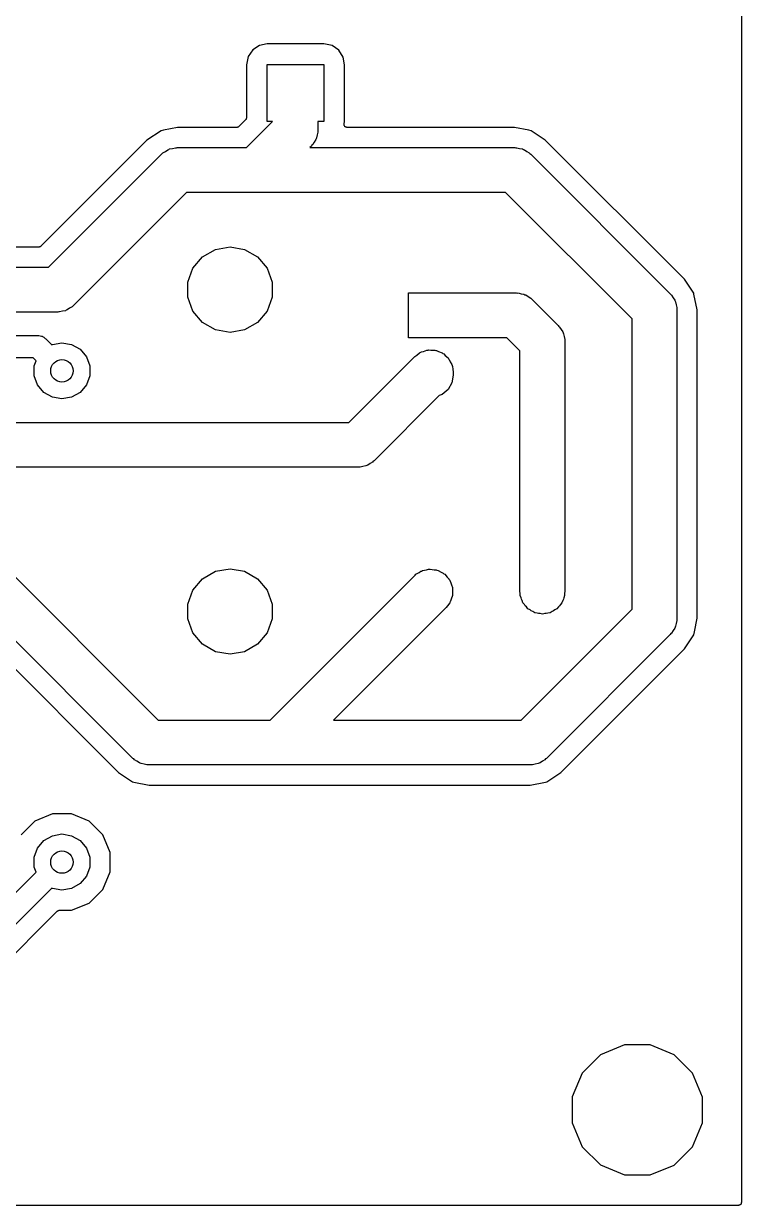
# Model space of a CAD drawing. Extents: x 38 to 133, y -144 to -38.
# Drawn here: x 101.3 to 133.3, y -143.7 to -91 of the extents above; entities that cross this region are included whole.
import ezdxf

# ---------------------------------------------------------------- set-up
doc = ezdxf.new("R2010")
doc.units = 0
doc.header["$MEASUREMENT"] = 0
doc.layers.add('BLACK', color=7, linetype='CONTINUOUS')

msp = doc.modelspace()

# ---------------------------------------------------------------- linework, layer by layer
at = {"layer": 'Black'}
for p, q in [((133.289, -38.6055), (133.289, -143.576)), ((111.5, -92.1763), (111.295, -92.4771)), ((111.807, -91.9788), (111.5, -92.1763)), ((112.152, -91.9139), (111.807, -91.9788)), ((114.667, -91.9139), (112.152, -91.9139)), ((115.037, -91.9888), (114.667, -91.9139)), ((115.337, -92.1943), (115.037, -91.9888)), ((115.535, -92.5013), (115.337, -92.1943)), ((111.295, -92.4771), (111.22, -92.8468)), ((115.6, -92.8459), (115.535, -92.5013)), ((111.22, -92.8468), (111.22, -95.2097)), ((112.14, -95.374), (112.14, -92.834)), ((112.14, -92.834), (114.68, -92.834)), ((114.68, -92.834), (114.68, -95.374)), ((115.6, -95.3613), (115.6, -92.8459)), ((111.182, -95.2995), (110.883, -95.5988)), ((111.186, -95.295), (111.182, -95.2995)), ((111.19, -95.2914), (111.186, -95.295)), ((111.198, -95.277), (111.19, -95.2914)), ((111.208, -95.2634), (111.198, -95.277)), ((111.209, -95.258), (111.208, -95.2634)), ((111.212, -95.2532), (111.209, -95.258)), ((111.215, -95.2368), (111.212, -95.2532)), ((111.219, -95.2208), (111.215, -95.2368)), ((111.22, -95.2097), (111.219, -95.2152)), ((111.219, -95.2152), (111.219, -95.2208)), ((111.219, -96.536), (112.381, -95.374)), ((112.381, -95.374), (112.14, -95.374)), ((114.68, -95.374), (114.41, -95.374)), ((114.41, -95.374), (114.41, -95.7592)), ((115.575, -95.4838), (115.6, -95.3613)), ((107.414, -95.7829), (106.788, -96.2013)), ((107.518, -95.7623), (107.414, -95.7829)), ((108.153, -95.636), (107.518, -95.7623)), ((110.793, -95.636), (108.153, -95.636)), ((110.799, -95.635), (110.793, -95.636)), ((110.804, -95.6355), (110.799, -95.635)), ((110.82, -95.6312), (110.804, -95.6355)), ((110.837, -95.6283), (110.82, -95.6312)), ((110.842, -95.6255), (110.837, -95.6283)), ((110.847, -95.6241), (110.842, -95.6255)), ((110.861, -95.6146), (110.847, -95.6241)), ((110.875, -95.6063), (110.861, -95.6146)), ((110.879, -95.602), (110.875, -95.6063)), ((110.883, -95.5988), (110.879, -95.602)), ((114.406, -95.8464), (114.372, -95.9726)), ((114.41, -95.7592), (114.402, -95.8025)), ((114.402, -95.8025), (114.406, -95.8464)), ((115.574, -95.4869), (115.575, -95.4854)), ((115.574, -95.5074), (115.574, -95.4869)), ((115.574, -95.5279), (115.574, -95.5074)), ((115.574, -95.5294), (115.574, -95.5279)), ((115.574, -95.5311), (115.574, -95.5294)), ((115.581, -95.5503), (115.574, -95.5311)), ((115.575, -95.4854), (115.575, -95.4838)), ((115.588, -95.5697), (115.581, -95.5503)), ((115.589, -95.571), (115.588, -95.5697)), ((115.59, -95.5725), (115.589, -95.571)), ((115.603, -95.5882), (115.59, -95.5725)), ((115.616, -95.6042), (115.603, -95.5882)), ((115.617, -95.605), (115.616, -95.6042)), ((115.618, -95.6063), (115.617, -95.605)), ((115.636, -95.6165), (115.618, -95.6063)), ((115.653, -95.6272), (115.636, -95.6165)), ((115.655, -95.6275), (115.653, -95.6272)), ((115.656, -95.6283), (115.655, -95.6275)), ((115.676, -95.6319), (115.656, -95.6283)), ((115.696, -95.636), (115.676, -95.6319)), ((115.698, -95.6357), (115.696, -95.636)), ((115.7, -95.636), (115.698, -95.6357)), ((123.177, -95.636), (115.7, -95.636)), ((123.812, -95.7623), (123.177, -95.636)), ((123.916, -95.7829), (123.812, -95.7623)), ((124.542, -96.2013), (123.916, -95.7829)), ((106.788, -96.2013), (102.057, -100.933)), ((114.142, -96.4303), (114.117, -96.4663)), ((114.176, -96.402), (114.142, -96.4303)), ((114.241, -96.2889), (114.176, -96.402)), ((114.316, -96.1818), (114.241, -96.2889)), ((114.327, -96.1393), (114.316, -96.1818)), ((114.349, -96.1012), (114.327, -96.1393)), ((114.372, -95.9726), (114.349, -96.1012)), ((130.748, -102.407), (124.542, -96.2013)), ((102.392, -101.87), (107.433, -96.8289)), ((107.433, -96.8289), (107.469, -96.8037)), ((107.469, -96.8037), (107.498, -96.77)), ((107.498, -96.77), (107.611, -96.7046)), ((107.611, -96.7046), (107.718, -96.6297)), ((107.718, -96.6297), (107.76, -96.6183)), ((107.76, -96.6183), (107.798, -96.5963)), ((107.798, -96.5963), (107.927, -96.5736)), ((107.927, -96.5736), (108.053, -96.5398)), ((108.053, -96.5398), (108.097, -96.5436)), ((108.097, -96.5436), (108.14, -96.536)), ((108.14, -96.536), (111.219, -96.536)), ((114.117, -96.4663), (114.047, -96.536)), ((114.047, -96.536), (123.19, -96.536)), ((123.19, -96.536), (123.233, -96.5436)), ((123.233, -96.5436), (123.277, -96.5398)), ((123.277, -96.5398), (123.403, -96.5736)), ((123.403, -96.5736), (123.532, -96.5963)), ((123.532, -96.5963), (123.57, -96.6183)), ((123.57, -96.6183), (123.613, -96.6297)), ((123.613, -96.6297), (123.72, -96.7046)), ((123.72, -96.7046), (123.833, -96.77)), ((123.833, -96.77), (123.861, -96.8037)), ((123.861, -96.8037), (123.897, -96.8289)), ((123.897, -96.8289), (130.12, -103.052)), ((108.555, -98.536), (103.514, -103.577)), ((111.633, -98.536), (108.555, -98.536)), ((122.776, -98.536), (111.633, -98.536)), ((128.413, -104.173), (122.776, -98.536)), ((101.967, -100.97), (96.0124, -100.97)), ((101.972, -100.969), (101.967, -100.97)), ((101.978, -100.97), (101.972, -100.969)), ((101.994, -100.965), (101.978, -100.97)), ((102.01, -100.962), (101.994, -100.965)), ((102.015, -100.96), (102.01, -100.962)), ((102.021, -100.958), (102.015, -100.96)), ((102.034, -100.949), (102.021, -100.958)), ((102.049, -100.94), (102.034, -100.949)), ((102.052, -100.936), (102.049, -100.94)), ((102.057, -100.933), (102.052, -100.936)), ((109.264, -101.409), (109.838, -101.078)), ((109.838, -101.078), (110.49, -100.963)), ((110.49, -100.963), (111.142, -101.078)), ((111.142, -101.078), (111.716, -101.409)), ((108.838, -101.916), (109.264, -101.409)), ((111.716, -101.409), (112.142, -101.916)), ((93.726, -101.87), (102.392, -101.87)), ((108.612, -102.539), (108.838, -101.916)), ((112.142, -101.916), (112.368, -102.539)), ((108.612, -103.201), (108.612, -102.539)), ((112.368, -102.539), (112.368, -103.201)), ((131.166, -103.033), (130.748, -102.407)), ((108.838, -103.824), (108.612, -103.201)), ((112.368, -103.201), (112.142, -103.824)), ((118.444, -105.012), (118.444, -103.014)), ((118.444, -103.014), (119.441, -103.014)), ((119.441, -103.014), (119.444, -103.013)), ((119.444, -103.013), (123.253, -103.013)), ((123.253, -103.013), (123.297, -103.021)), ((123.297, -103.021), (123.341, -103.017)), ((123.341, -103.017), (123.467, -103.051)), ((123.467, -103.051), (123.596, -103.073)), ((123.596, -103.073), (123.634, -103.095)), ((123.634, -103.095), (123.676, -103.107)), ((123.676, -103.107), (123.783, -103.182)), ((123.783, -103.182), (123.896, -103.247)), ((123.896, -103.247), (123.925, -103.281)), ((123.925, -103.281), (123.961, -103.306)), ((130.12, -103.052), (130.145, -103.088)), ((130.145, -103.088), (130.179, -103.116)), ((130.179, -103.116), (130.244, -103.229)), ((130.244, -103.229), (130.319, -103.336)), ((131.174, -103.075), (131.166, -103.033)), ((131.313, -103.772), (131.174, -103.075)), ((103.187, -103.788), (103.149, -103.81)), ((103.229, -103.776), (103.187, -103.788)), ((103.336, -103.701), (103.229, -103.776)), ((103.449, -103.636), (103.336, -103.701)), ((103.478, -103.602), (103.449, -103.636)), ((103.514, -103.577), (103.478, -103.602)), ((123.961, -103.306), (125.126, -104.472)), ((130.319, -103.336), (130.331, -103.379)), ((130.331, -103.379), (130.353, -103.417)), ((130.353, -103.417), (130.375, -103.546)), ((130.375, -103.546), (130.409, -103.672)), ((130.409, -103.672), (130.405, -103.716)), ((130.405, -103.716), (130.413, -103.759)), ((130.413, -103.759), (130.413, -117.538)), ((131.313, -117.526), (131.313, -103.772)), ((102.806, -103.87), (93.726, -103.87)), ((102.85, -103.862), (102.806, -103.87)), ((102.894, -103.866), (102.85, -103.862)), ((103.02, -103.832), (102.894, -103.866)), ((103.149, -103.81), (103.02, -103.832)), ((109.264, -104.331), (108.838, -103.824)), ((109.838, -104.662), (109.264, -104.331)), ((111.716, -104.331), (111.142, -104.662)), ((112.142, -103.824), (111.716, -104.331)), ((128.413, -117.124), (128.413, -104.173)), ((110.49, -104.777), (109.838, -104.662)), ((111.142, -104.662), (110.49, -104.777)), ((125.126, -104.472), (125.152, -104.508)), ((125.152, -104.508), (125.185, -104.536)), ((125.185, -104.536), (125.251, -104.649)), ((125.251, -104.649), (125.326, -104.756)), ((125.326, -104.756), (125.337, -104.799)), ((125.337, -104.799), (125.359, -104.837)), ((125.359, -104.837), (125.382, -104.966)), ((95.3058, -104.91), (101.917, -104.91)), ((101.917, -104.91), (101.939, -104.914)), ((101.939, -104.914), (101.961, -104.912)), ((101.961, -104.912), (102.024, -104.929)), ((102.024, -104.929), (102.089, -104.94)), ((102.089, -104.94), (102.108, -104.951)), ((102.108, -104.951), (102.129, -104.957)), ((102.129, -104.957), (102.182, -104.994)), ((102.182, -104.994), (102.239, -105.027)), ((102.239, -105.027), (102.253, -105.044)), ((102.253, -105.044), (102.271, -105.056)), ((102.271, -105.056), (102.541, -105.326)), ((102.541, -105.326), (102.568, -105.31)), ((102.568, -105.31), (102.997, -105.235)), ((102.997, -105.235), (103.426, -105.31)), ((103.426, -105.31), (103.804, -105.528)), ((119.441, -105.012), (118.444, -105.012)), ((119.444, -105.013), (119.441, -105.012)), ((122.839, -105.013), (119.444, -105.013)), ((123.419, -105.593), (122.839, -105.013)), ((125.382, -104.966), (125.416, -105.092)), ((125.416, -105.092), (125.412, -105.136)), ((125.412, -105.136), (125.419, -105.179)), ((125.419, -105.179), (125.419, -116.332)), ((101.71, -105.91), (95.3058, -105.91)), ((101.844, -106.044), (101.71, -105.91)), ((103.804, -105.528), (104.084, -105.862)), ((104.084, -105.862), (104.233, -106.272)), ((115.791, -108.791), (118.736, -105.846)), ((118.736, -105.846), (118.821, -105.787)), ((118.821, -105.787), (118.944, -105.684)), ((118.944, -105.684), (118.995, -105.665)), ((118.995, -105.665), (119.021, -105.647)), ((119.021, -105.647), (119.113, -105.622)), ((119.113, -105.622), (119.27, -105.565)), ((119.27, -105.565), (119.326, -105.565)), ((119.326, -105.565), (119.356, -105.557)), ((119.356, -105.557), (119.449, -105.565)), ((119.449, -105.565), (119.617, -105.565)), ((119.617, -105.565), (119.67, -105.584)), ((119.67, -105.584), (119.702, -105.587)), ((119.702, -105.587), (119.789, -105.627)), ((119.789, -105.627), (119.943, -105.684)), ((119.943, -105.684), (119.986, -105.719)), ((119.986, -105.719), (120.017, -105.734)), ((120.017, -105.734), (120.09, -105.807)), ((120.09, -105.807), (120.209, -105.907)), ((120.209, -105.907), (120.235, -105.952)), ((123.419, -116.332), (123.419, -105.593)), ((101.761, -106.272), (101.844, -106.044)), ((101.761, -106.707), (101.761, -106.272)), ((104.233, -106.272), (104.233, -106.707)), ((120.235, -105.952), (120.263, -105.979)), ((120.263, -105.979), (120.311, -106.083)), ((120.311, -106.083), (120.383, -106.207)), ((120.383, -106.207), (120.391, -106.255)), ((120.391, -106.255), (120.409, -106.294)), ((120.409, -106.294), (120.421, -106.423)), ((120.421, -106.423), (120.443, -106.549)), ((101.91, -107.117), (101.761, -106.707)), ((104.233, -106.707), (104.084, -107.117)), ((120.444, -106.68), (120.383, -107.022)), ((120.443, -106.549), (120.443, -106.55)), ((120.443, -106.55), (120.444, -106.553)), ((120.444, -106.553), (120.444, -106.68)), ((102.19, -107.451), (101.91, -107.117)), ((102.568, -107.669), (102.19, -107.451)), ((103.804, -107.451), (103.426, -107.669)), ((104.084, -107.117), (103.804, -107.451)), ((120.21, -107.323), (119.944, -107.546)), ((120.383, -107.022), (120.21, -107.323)), ((102.997, -107.744), (102.568, -107.669)), ((103.426, -107.669), (102.997, -107.744)), ((119.82, -107.591), (116.912, -110.499)), ((119.944, -107.546), (119.82, -107.591)), ((88.1712, -108.791), (115.791, -108.791)), ((116.735, -110.623), (116.628, -110.698)), ((116.848, -110.558), (116.735, -110.623)), ((116.876, -110.524), (116.848, -110.558)), ((116.912, -110.499), (116.876, -110.524)), ((116.205, -110.791), (87.757, -110.791)), ((116.248, -110.784), (116.205, -110.791)), ((116.292, -110.788), (116.248, -110.784)), ((116.418, -110.754), (116.292, -110.788)), ((116.547, -110.731), (116.418, -110.754)), ((116.585, -110.709), (116.547, -110.731)), ((116.628, -110.698), (116.585, -110.709)), ((99.1956, -113.974), (107.285, -122.063)), ((109.838, -115.429), (110.49, -115.314)), ((110.49, -115.314), (111.142, -115.429)), ((119.028, -115.418), (119.077, -115.389)), ((119.077, -115.389), (119.243, -115.36)), ((119.243, -115.36), (119.333, -115.336)), ((119.333, -115.336), (119.365, -115.339)), ((119.365, -115.339), (119.421, -115.329)), ((119.421, -115.329), (119.587, -115.358)), ((119.587, -115.358), (119.679, -115.366)), ((119.679, -115.366), (119.708, -115.379)), ((119.708, -115.379), (119.764, -115.389)), ((119.764, -115.389), (119.91, -115.473)), ((106.163, -123.77), (98.0743, -115.681)), ((108.838, -116.267), (109.264, -115.76)), ((109.264, -115.76), (109.838, -115.429)), ((111.142, -115.429), (111.716, -115.76)), ((111.716, -115.76), (112.142, -116.267)), ((112.275, -122.063), (118.714, -115.625)), ((118.714, -115.625), (118.739, -115.607)), ((118.739, -115.607), (118.776, -115.563)), ((118.776, -115.563), (118.922, -115.479)), ((118.922, -115.479), (118.998, -115.426)), ((118.998, -115.426), (119.028, -115.418)), ((119.91, -115.473), (119.994, -115.513)), ((119.994, -115.513), (120.016, -115.535)), ((120.016, -115.535), (120.066, -115.563)), ((120.066, -115.563), (120.174, -115.692)), ((120.174, -115.692), (120.24, -115.758)), ((120.24, -115.758), (120.253, -115.787)), ((120.253, -115.787), (120.29, -115.83)), ((120.29, -115.83), (120.347, -115.989)), ((108.612, -116.89), (108.838, -116.267)), ((112.142, -116.267), (112.368, -116.89)), ((120.347, -115.989), (120.387, -116.073)), ((120.387, -116.073), (120.389, -116.104)), ((120.389, -116.104), (120.409, -116.158)), ((120.409, -116.158), (120.409, -116.326)), ((120.409, -116.326), (120.417, -116.419)), ((120.417, -116.419), (120.409, -116.449)), ((120.409, -116.449), (120.409, -116.506)), ((123.431, -116.4), (123.419, -116.332)), ((123.431, -116.506), (123.431, -116.4)), ((125.419, -116.332), (125.407, -116.4)), ((125.407, -116.4), (125.407, -116.506)), ((97.7387, -116.618), (105.518, -124.398)), ((108.612, -117.552), (108.612, -116.89)), ((112.368, -116.89), (112.368, -117.552)), ((120.181, -116.963), (120.128, -117.039)), ((120.29, -116.834), (120.181, -116.963)), ((120.309, -116.78), (120.29, -116.834)), ((120.327, -116.755), (120.309, -116.78)), ((120.351, -116.665), (120.327, -116.755)), ((120.409, -116.506), (120.351, -116.665)), ((123.468, -116.606), (123.431, -116.506)), ((123.48, -116.674), (123.468, -116.606)), ((123.514, -116.734), (123.48, -116.674)), ((123.55, -116.834), (123.514, -116.734)), ((123.619, -116.915), (123.55, -116.834)), ((123.653, -116.975), (123.619, -116.915)), ((123.706, -117.019), (123.653, -116.975)), ((125.185, -116.975), (125.133, -117.019)), ((125.22, -116.915), (125.185, -116.975)), ((125.288, -116.834), (125.22, -116.915)), ((125.325, -116.734), (125.288, -116.834)), ((125.359, -116.674), (125.325, -116.734)), ((125.371, -116.606), (125.359, -116.674)), ((125.407, -116.506), (125.371, -116.606)), ((120.128, -117.039), (115.104, -122.063)), ((123.474, -122.063), (128.413, -117.124)), ((123.774, -117.101), (123.706, -117.019)), ((123.867, -117.154), (123.774, -117.101)), ((123.919, -117.198), (123.867, -117.154)), ((123.984, -117.222), (123.919, -117.198)), ((124.076, -117.275), (123.984, -117.222)), ((124.181, -117.293), (124.076, -117.275)), ((124.246, -117.317), (124.181, -117.293)), ((124.314, -117.317), (124.246, -117.317)), ((124.419, -117.335), (124.314, -117.317)), ((124.524, -117.317), (124.419, -117.335)), ((124.593, -117.317), (124.524, -117.317)), ((124.658, -117.293), (124.593, -117.317)), ((124.763, -117.275), (124.658, -117.293)), ((124.855, -117.222), (124.763, -117.275)), ((124.919, -117.198), (124.855, -117.222)), ((124.972, -117.154), (124.919, -117.198)), ((125.064, -117.101), (124.972, -117.154)), ((125.133, -117.019), (125.064, -117.101)), ((108.838, -118.175), (108.612, -117.552)), ((112.368, -117.552), (112.142, -118.175)), ((130.319, -117.961), (130.244, -118.068)), ((130.331, -117.919), (130.319, -117.961)), ((130.353, -117.881), (130.331, -117.919)), ((130.375, -117.752), (130.353, -117.881)), ((130.409, -117.626), (130.375, -117.752)), ((130.413, -117.538), (130.405, -117.582)), ((130.405, -117.582), (130.409, -117.626)), ((131.193, -118.129), (131.313, -117.526)), ((109.264, -118.682), (108.838, -118.175)), ((112.142, -118.175), (111.716, -118.682)), ((130.12, -118.246), (124.596, -123.77)), ((130.145, -118.21), (130.12, -118.246)), ((130.179, -118.181), (130.145, -118.21)), ((130.244, -118.068), (130.179, -118.181)), ((130.748, -118.891), (131.166, -118.265)), ((131.166, -118.265), (131.193, -118.129)), ((109.838, -119.013), (109.264, -118.682)), ((110.49, -119.128), (109.838, -119.013)), ((111.142, -119.013), (110.49, -119.128)), ((111.716, -118.682), (111.142, -119.013)), ((125.241, -124.398), (130.748, -118.891)), ((107.285, -122.063), (112.275, -122.063)), ((115.104, -122.063), (123.474, -122.063)), ((106.199, -123.795), (106.163, -123.77)), ((106.228, -123.829), (106.199, -123.795)), ((106.341, -123.894), (106.228, -123.829)), ((124.531, -123.829), (124.418, -123.894)), ((124.56, -123.795), (124.531, -123.829)), ((124.596, -123.77), (124.56, -123.795)), ((106.448, -123.969), (106.341, -123.894)), ((106.49, -123.981), (106.448, -123.969)), ((106.528, -124.003), (106.49, -123.981)), ((106.657, -124.025), (106.528, -124.003)), ((106.783, -124.059), (106.657, -124.025)), ((106.827, -124.055), (106.783, -124.059)), ((106.87, -124.063), (106.827, -124.055)), ((112.69, -124.063), (106.87, -124.063)), ((123.888, -124.063), (112.69, -124.063)), ((123.932, -124.055), (123.888, -124.063)), ((123.976, -124.059), (123.932, -124.055)), ((124.102, -124.025), (123.976, -124.059)), ((124.231, -124.003), (124.102, -124.025)), ((124.269, -123.981), (124.231, -124.003)), ((124.311, -123.969), (124.269, -123.981)), ((124.418, -123.894), (124.311, -123.969)), ((105.518, -124.398), (106.144, -124.816)), ((106.144, -124.816), (106.203, -124.828)), ((106.203, -124.828), (106.203, -124.828)), ((106.203, -124.828), (106.883, -124.963)), ((123.876, -124.963), (124.556, -124.828)), ((124.556, -124.828), (124.615, -124.816)), ((124.556, -124.828), (124.556, -124.828)), ((124.615, -124.816), (125.241, -124.398)), ((106.883, -124.963), (123.876, -124.963)), ((102.571, -126.247), (101.781, -126.573)), ((103.427, -126.247), (102.571, -126.247)), ((104.216, -126.575), (103.427, -126.247)), ((101.781, -126.573), (101.175, -127.178)), ((104.821, -127.181), (104.216, -126.575)), ((101.91, -127.77), (102.19, -127.436)), ((102.19, -127.436), (102.568, -127.218)), ((102.568, -127.218), (102.997, -127.142)), ((102.997, -127.142), (103.426, -127.218)), ((103.426, -127.218), (103.804, -127.436)), ((103.804, -127.436), (104.084, -127.77)), ((105.147, -127.971), (104.821, -127.181)), ((101.761, -128.179), (101.91, -127.77)), ((104.084, -127.77), (104.233, -128.179)), ((105.147, -128.827), (105.147, -127.971)), ((101.761, -128.615), (101.761, -128.179)), ((104.233, -128.179), (104.233, -128.615)), ((90.4709, -140.216), (101.844, -128.843)), ((101.844, -128.843), (101.761, -128.615)), ((104.084, -129.024), (103.804, -129.358)), ((104.233, -128.615), (104.084, -129.024)), ((104.819, -129.616), (105.147, -128.827)), ((102.541, -129.56), (91.0316, -141.07)), ((102.568, -129.576), (102.541, -129.56)), ((102.997, -129.652), (102.568, -129.576)), ((103.426, -129.576), (102.997, -129.652)), ((103.804, -129.358), (103.426, -129.576)), ((104.213, -130.221), (104.819, -129.616)), ((93.4182, -139.956), (102.79, -130.584)), ((102.79, -130.584), (102.794, -130.581)), ((102.794, -130.581), (102.798, -130.577)), ((102.798, -130.577), (102.812, -130.568)), ((102.812, -130.568), (102.826, -130.559)), ((102.826, -130.559), (102.831, -130.557)), ((102.831, -130.557), (102.836, -130.555)), ((102.836, -130.555), (102.853, -130.552)), ((102.853, -130.552), (102.869, -130.547)), ((102.869, -130.547), (102.874, -130.548)), ((102.874, -130.548), (102.88, -130.547)), ((102.88, -130.547), (103.423, -130.547)), ((103.423, -130.547), (104.213, -130.221)), ((127.01, -136.986), (126.194, -137.801)), ((128.077, -136.545), (127.01, -136.986)), ((129.23, -136.547), (128.077, -136.545)), ((130.296, -136.989), (129.23, -136.547)), ((131.111, -137.805), (130.296, -136.989)), ((126.194, -137.801), (125.752, -138.867)), ((131.552, -138.872), (131.111, -137.805)), ((125.752, -138.867), (125.75, -140.02)), ((131.55, -140.025), (131.552, -138.872)), ((125.75, -140.02), (126.191, -141.087)), ((131.108, -141.091), (131.55, -140.025)), ((126.191, -141.087), (127.006, -141.903)), ((130.292, -141.906), (131.108, -141.091)), ((127.006, -141.903), (128.072, -142.345)), ((129.225, -142.347), (130.292, -141.906)), ((128.072, -142.345), (129.225, -142.347)), ((133.162, -143.703), (37.7165, -143.703)), ((133.173, -143.701), (133.162, -143.703)), ((133.184, -143.701), (133.173, -143.701)), ((133.194, -143.697), (133.184, -143.701)), ((133.205, -143.695), (133.194, -143.697)), ((133.215, -143.69), (133.205, -143.695)), ((133.225, -143.686), (133.215, -143.69)), ((133.234, -143.679), (133.225, -143.686)), ((133.244, -143.673), (133.234, -143.679)), ((133.251, -143.665), (133.244, -143.673)), ((133.259, -143.658), (133.251, -143.665)), ((133.265, -143.648), (133.259, -143.658)), ((133.272, -143.639), (133.265, -143.648)), ((133.276, -143.629), (133.272, -143.639)), ((133.281, -143.619), (133.276, -143.629)), ((133.283, -143.608), (133.281, -143.619)), ((133.287, -143.598), (133.283, -143.608)), ((133.289, -143.576), (133.287, -143.587)), ((133.287, -143.587), (133.287, -143.598))]:
    msp.add_line(p, q, dxfattribs=at)
for centre in [(102.997, -106.489), (102.997, -128.397)]:
    msp.add_circle(centre, 0.5, dxfattribs=at)

doc.saveas('drawing.dxf')
